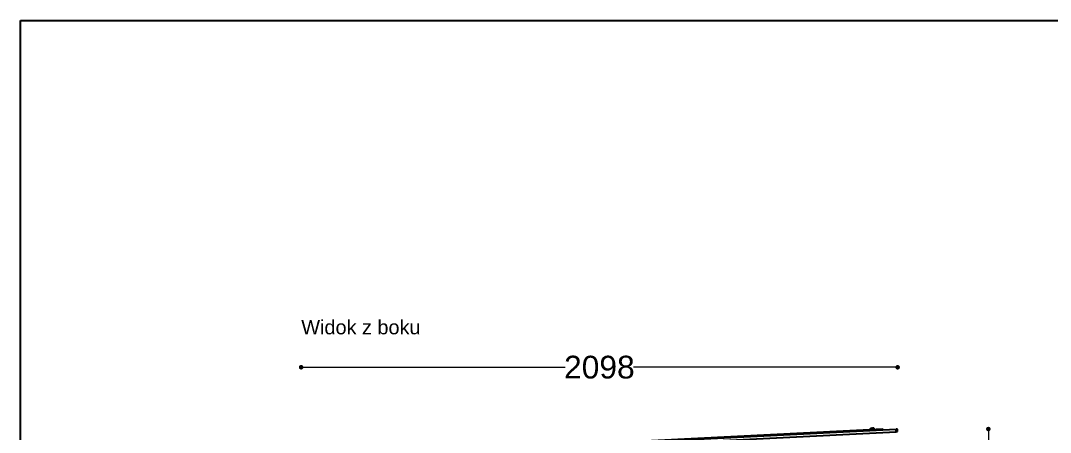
# Model space of a CAD drawing. Header units: millimetres. Extents: x 6020 to 14334, y 16216 to 25078.
# Drawn here: x 6020 to 9642, y 23629 to 25078 of the extents above; entities that cross this region are included whole.
import ezdxf

# ---------------------------------------------------------------- set-up
doc = ezdxf.new("R2010")
doc.units = ezdxf.units.MM
doc.header["$LTSCALE"] = 3
for name, color, linetype in [('Green', 3, 'Continuous'), ('Orange', 30, 'Continuous'), ('Red', 1, 'Continuous')]:
    doc.layers.add(name, color=color, linetype=linetype)
doc.styles.get("Standard").update_dxf_attribs({"font": 'arial.ttf'})
doc.dimstyles.new('MATEUSZ', dxfattribs={"dimtxt": 35, "dimasz": 16, "dimexe": 0.18, "dimexo": 0.0625, "dimgap": 0.09, "dimtad": 0, "dimdec": 0, "dimdsep": 46, "dimtxsty": 'Standard', "dimblk": 'DOT', "dimcen": 0.09, "dimse1": 1, "dimse2": 1, "dimadec": 0, "dimazin": 0, "dimtfac": 1, "dimtdec": 0, "dimtofl": 0, "dimtmove": 0, "dimatfit": 3, "dimfxl": 1, "dimtolj": 1, "dimtzin": 0, "dimlwd": 9, "dimlwe": 9, "dimarcsym": 0})

# ---------------------------------------------------------------- blocks, each defined once
blk = doc.blocks.new('_Dot')
at = {"color": 0, "linetype": 'ByBlock', "lineweight": -2}
blk.add_line((-0.5, 0), (-1, 0), dxfattribs=at)
at = {"color": 0, "linetype": 'ByBlock', "const_width": 0.5}
blk.add_lwpolyline([(-0.25, 0, 1), (0.25, 0, 1)], format="xyb", close=True, dxfattribs=at)
blk = doc.blocks.new('*D32')
at = {"color": 0, "lineweight": 9, "transparency": 16777216}
for p, q in [((9423.7, 23624.6), (9423.7, 22499.3)), ((9423.7, 21134.4), (9423.7, 22259.7))]:
    blk.add_line(p, q, dxfattribs=at)
at = {"layer": 'Defpoints', "color": 0, "transparency": 16777216}
for p in [(9104.1, 23640.6), (9082.5, 21118.4), (9423.7, 21118.4)]:
    blk.add_point(p, dxfattribs=at)
at = {"color": 0, "lineweight": 9, "transparency": 16777216, "xscale": 16, "yscale": 16, "zscale": 16}
for p, rotation in [((9423.7, 23640.6), 90), ((9423.7, 21118.4), 270)]:
    blk.add_blockref('_Dot', p, dxfattribs=dict(at, rotation=rotation))
at = {"color": 0, "transparency": 16777216, "insert": (9423.7, 22379.5), "char_height": 80, "attachment_point": 5, "rotation": 90}
blk.add_mtext('\\A1;2522', dxfattribs=at)
blk = doc.blocks.new('*D33')
at = {"color": 0, "lineweight": 9, "transparency": 16777216}
for p, q in [((7022.8, 23858), (7935.4, 23858)), ((9088.6, 23858), (8176, 23858))]:
    blk.add_line(p, q, dxfattribs=at)
at = {"layer": 'Defpoints', "color": 0, "transparency": 16777216}
for p in [(9104.6, 23858), (9104.6, 23631.6), (7006.8, 23535.4)]:
    blk.add_point(p, dxfattribs=at)
at = {"color": 0, "lineweight": 9, "transparency": 16777216, "xscale": 16, "yscale": 16, "zscale": 16, "rotation": 180}
blk.add_blockref('_Dot', (7006.8, 23858), dxfattribs=at)
at = {"color": 0, "lineweight": 9, "transparency": 16777216, "xscale": 16, "yscale": 16, "zscale": 16}
blk.add_blockref('_Dot', (9104.6, 23858), dxfattribs=at)
at = {"color": 0, "transparency": 16777216, "insert": (8055.7, 23858), "char_height": 80, "attachment_point": 5}
blk.add_mtext('\\A1;2098', dxfattribs=at)

msp = doc.modelspace()

# ---------------------------------------------------------------- linework, layer by layer
msp.add_lwpolyline([(6020.2, 25078), (14334, 25078), (14334, 16215.9), (6020.2, 16215.9)], close=True)
at = {"layer": 'Green', "color": 7}
for p, q in [((9009.4, 23639.8), (9009.3, 23642.2)), ((9012.5, 23639.9), (9012.4, 23642.3)), ((9012.5, 23639.9), (9018.2, 23640.2)), ((9018.2, 23640.2), (9018.1, 23642.6)), ((9018.2, 23640.2), (9021, 23640.3)), ((9021, 23640.3), (9020.8, 23642.7))]:
    msp.add_line(p, q, dxfattribs=at)
for points in [[(9010, 23639.6, 0), (9007.7, 23639.4, 0), (9007.5, 23639.4, 0), (9007.5, 23639.4, 0), (9007.5, 23639.4, 0), (9007.5, 23639.4, 0), (9007.5, 23639.4, 0), (9007.5, 23639.4, 0), (9007.5, 23639.4, 0), (9007.5, 23639.4, 0), (9007.5, 23639.4, 0), (9007.5, 23639.4, 0), (9007.5, 23639.4, 0), (9007.5, 23639.4, 0), (9007.5, 23639.4, 0), (9007.5, 23639.4, 0), (9007.5, 23639.4, 0), (9007.5, 23639.4, 0), (9007.5, 23639.4, 0), (9007.5, 23639.4, 0), (9007.5, 23639.4, 0), (9007.5, 23639.4, 0), (9007.5, 23639.4, 0), (9007.5, 23639.4, 0), (9007.5, 23639.4, 0), (9007.6, 23639.4, 0), (9008, 23639.5, 0), (9009.7, 23639.5, 0), (9015.2, 23639.8, 0)], [(9009.9, 23639.2, 0), (9007.7, 23639.1, 0), (9007.5, 23639.1, 0), (9007.5, 23639.1, 0), (9007.5, 23639.1, 0), (9007.5, 23639.1, 0), (9007.5, 23639.1, 0), (9007.5, 23639.1, 0), (9007.5, 23639.1, 0), (9007.5, 23639.1, 0), (9007.5, 23639.1, 0), (9007.5, 23639.1, 0), (9007.5, 23639.1, 0), (9007.5, 23639.1, 0), (9007.5, 23639.1, 0), (9007.5, 23639.1, 0), (9007.5, 23639.1, 0), (9007.5, 23639.1, 0), (9007.5, 23639.1, 0), (9007.5, 23639.1, 0), (9007.5, 23639.1, 0), (9007.5, 23639.1, 0), (9007.5, 23639.1, 0), (9007.6, 23639.1, 0), (9008, 23639.1, 0), (9009.7, 23639.2, 0), (9015.2, 23639.5, 0)], [(9009.3, 23642.2, 0), (9009.4, 23642.3, 0), (9009.4, 23642.4, 0), (9009.5, 23642.5, 0), (9009.5, 23642.6, 0), (9009.6, 23642.7, 0), (9009.7, 23642.7, 0), (9009.9, 23642.8, 0), (9010.1, 23642.9, 0), (9010.2, 23643, 0), (9010.6, 23643, 0), (9011, 23643, 0), (9011.2, 23643, 0), (9011.3, 23642.9, 0), (9011.5, 23642.9, 0), (9011.6, 23642.8, 0), (9011.7, 23642.7, 0), (9011.8, 23642.7, 0), (9011.9, 23642.6, 0), (9012, 23642.4, 0), (9012, 23642.3, 0)], [(9009.4, 23642.4, 0), (9009.5, 23642.5, 0), (9009.6, 23642.6, 0), (9009.7, 23642.7, 0), (9009.8, 23642.8, 0), (9009.9, 23642.9, 0), (9010, 23643, 0), (9010.3, 23643.1, 0)], [(9009.4, 23642.4, 0), (9009.5, 23642.5, 0), (9009.6, 23642.6, 0), (9009.6, 23642.7, 0), (9009.7, 23642.7, 0), (9009.9, 23642.8, 0), (9010.1, 23642.9, 0), (9010.3, 23643, 0), (9010.7, 23643, 0), (9011.1, 23643, 0), (9011.4, 23643, 0), (9011.6, 23642.9, 0), (9011.8, 23642.9, 0), (9011.9, 23642.8, 0), (9012, 23642.7, 0), (9012.1, 23642.7, 0), (9012.2, 23642.6, 0), (9012.3, 23642.4, 0), (9012.4, 23642.3, 0)], [(9019.4, 23640, 0), (9011.4, 23639.6, 0)], [(9018.6, 23639.6, 0), (9011.4, 23639.3, 0)], [(9018.1, 23642.6, 0), (9018, 23642.7, 0), (9017.9, 23642.8, 0), (9017.7, 23642.9, 0), (9017.6, 23643, 0), (9017.2, 23643.1, 0), (9016.8, 23643.2, 0), (9016.1, 23643.2, 0), (9014.5, 23643.2, 0), (9013.9, 23643.1, 0), (9013.3, 23642.9, 0), (9013.1, 23642.8, 0), (9012.8, 23642.7, 0), (9012.7, 23642.6, 0), (9012.6, 23642.5, 0), (9012.5, 23642.4, 0), (9012.4, 23642.3, 0)], [(9015.2, 23639.8, 0), (9022.5, 23640.2, 0), (9022.9, 23640.2, 0), (9022.9, 23640.2, 0), (9022.9, 23640.2, 0), (9022.9, 23640.2, 0), (9022.9, 23640.2, 0), (9022.9, 23640.2, 0), (9022.9, 23640.2, 0), (9022.9, 23640.2, 0), (9022.9, 23640.2, 0), (9022.9, 23640.2, 0), (9022.9, 23640.2, 0), (9022.9, 23640.2, 0), (9022.9, 23640.2, 0), (9022.9, 23640.2, 0), (9022.9, 23640.2, 0), (9022.9, 23640.2, 0), (9022.9, 23640.2, 0), (9022.9, 23640.2, 0), (9022.9, 23640.2, 0), (9022.9, 23640.2, 0), (9022.8, 23640.2, 0), (9022.3, 23640.1, 0), (9020.1, 23640, 0)], [(9015.2, 23639.5, 0), (9022.5, 23639.8, 0), (9022.9, 23639.8, 0), (9022.9, 23639.8, 0), (9022.9, 23639.8, 0), (9022.9, 23639.8, 0), (9022.9, 23639.8, 0), (9022.9, 23639.8, 0), (9022.9, 23639.8, 0), (9022.9, 23639.8, 0), (9022.9, 23639.8, 0), (9022.9, 23639.8, 0), (9022.9, 23639.8, 0), (9022.9, 23639.8, 0), (9022.9, 23639.8, 0), (9022.9, 23639.8, 0), (9022.9, 23639.8, 0), (9022.9, 23639.8, 0), (9022.9, 23639.8, 0), (9022.9, 23639.8, 0), (9022.9, 23639.8, 0), (9022.8, 23639.8, 0), (9022.4, 23639.8, 0), (9020.1, 23639.7, 0)], [(9020.8, 23642.7, 0), (9020.8, 23642.8, 0), (9020.7, 23642.9, 0), (9020.6, 23643, 0), (9020.6, 23643.1, 0), (9020.5, 23643.2, 0), (9020.4, 23643.2, 0), (9020.2, 23643.3, 0), (9020, 23643.4, 0), (9019.9, 23643.4, 0), (9019.5, 23643.4, 0), (9019.1, 23643.4, 0), (9018.9, 23643.4, 0), (9018.8, 23643.3, 0), (9018.6, 23643.2, 0), (9018.5, 23643.1, 0), (9018.4, 23643.1, 0), (9018.3, 23643, 0), (9018.2, 23642.9, 0), (9018.2, 23642.7, 0), (9018.1, 23642.6, 0)], [(9019.8, 23643.5, 0), (9020.1, 23643.4, 0), (9020.2, 23643.4, 0), (9020.3, 23643.3, 0), (9020.4, 23643.2, 0), (9020.5, 23643.1, 0), (9020.6, 23643, 0), (9020.7, 23642.9, 0)]]:
    msp.add_polyline3d(points, dxfattribs=at)
msp.add_polyline3d([(9010.3, 23643.1, 0), (9010.3, 23643.1, 0), (9010.3, 23643.1, 0), (9010.3, 23643.1, 0), (9010.3, 23643.1, 0), (9010.3, 23643.1, 0), (9010.3, 23643.1, 0), (9010.3, 23643.1, 0), (9010.3, 23643.1, 0), (9010.3, 23643.1, 0), (9010.3, 23643.1, 0), (9010.3, 23643.1, 0), (9010.3, 23643.1, 0), (9010.3, 23643.1, 0), (9010.3, 23643.1, 0), (9010.3, 23643.1, 0), (9010.3, 23643.1, 0), (9010.3, 23643.1, 0), (9010.6, 23643.1, 0), (9014.3, 23643.3, 0), (9018.7, 23643.5, 0), (9019.7, 23643.5, 0), (9019.8, 23643.5, 0), (9019.8, 23643.5, 0), (9019.8, 23643.5, 0), (9019.8, 23643.5, 0), (9019.8, 23643.5, 0), (9019.8, 23643.5, 0), (9019.8, 23643.5, 0), (9019.8, 23643.5, 0), (9019.8, 23643.5, 0), (9019.8, 23643.5, 0), (9019.8, 23643.5, 0), (9019.8, 23643.5, 0), (9019.8, 23643.5, 0), (9019.8, 23643.5, 0), (9019.8, 23643.5, 0), (9019.8, 23643.5, 0), (9019.8, 23643.5, 0), (9019.7, 23643.5, 0), (9018.5, 23643.5, 0)], close=True, dxfattribs=at)
at = {"layer": 'Orange', "color": 7}
for p, q in [((7057.8, 23541.3), (9052.8, 23641.3)), ((7057.9, 23537.9), (9052.9, 23637.9)), ((9052.9, 23637.9), (9052.8, 23641.3))]:
    msp.add_line(p, q, dxfattribs=at)
at = {"layer": 'Red', "color": 7}
for p, q in [((7011.8, 23535.7), (9099.1, 23640.3)), ((7012.2, 23526.7), (9099.6, 23631.3)), ((7012.3, 23526.7), (9099.6, 23631.3)), ((9052.5, 23638), (9099.2, 23640.3)), ((9099.6, 23631.3), (9099.1, 23640.3)), ((9104.6, 23631.6), (9104.1, 23640.6))]:
    msp.add_line(p, q, dxfattribs=at)
for points in [[(9104.1, 23640.6, 0), (9104.1, 23640.6, 0), (9104.1, 23640.6, 0), (9104.1, 23640.6, 0), (9104.1, 23640.6, 0), (9104.1, 23640.6, 0), (9104.1, 23640.6, 0), (9104.1, 23640.6, 0), (9104.1, 23640.6, 0), (9104.1, 23640.6, 0), (9104.1, 23640.6, 0), (9104.1, 23640.6, 0), (9104.1, 23640.6, 0), (9103.7, 23640.5, 0), (9099.1, 23640.3, 0)], [(9099.6, 23631.3, 0), (9104.6, 23631.6, 0)]]:
    msp.add_polyline3d(points, dxfattribs=at)

# ---------------------------------------------------------------- texts
at = {"insert": (7007.4, 24024), "char_height": 50, "attachment_point": 1}
msp.add_mtext_dynamic_manual_height_columns('Widok z boku', width=1167.306, gutter_width=1, heights=[0], dxfattribs=at)

# ---------------------------------------------------------------- dimensions: what is measured, and where the dimension line sits
dim = msp.add_linear_dim(base=(9104.6, 23858), p1=(7006.8, 23535.4), p2=(9104.6, 23631.6), dimstyle='MATEUSZ', override={"dimtxt": 80})
dim.commit()
dim.dimension.update_dxf_attribs({"geometry": '*D33', "text_midpoint": (8055.7, 23858)})
dim = msp.add_linear_dim(base=(9423.7, 21118.4), p1=(9104.1, 23640.6), p2=(9082.5, 21118.4), angle=90, dimstyle='MATEUSZ', override={"dimtxt": 80})
dim.commit()
dim.dimension.update_dxf_attribs({"geometry": '*D32', "text_midpoint": (9423.7, 22379.5)})

doc.saveas('drawing.dxf')
